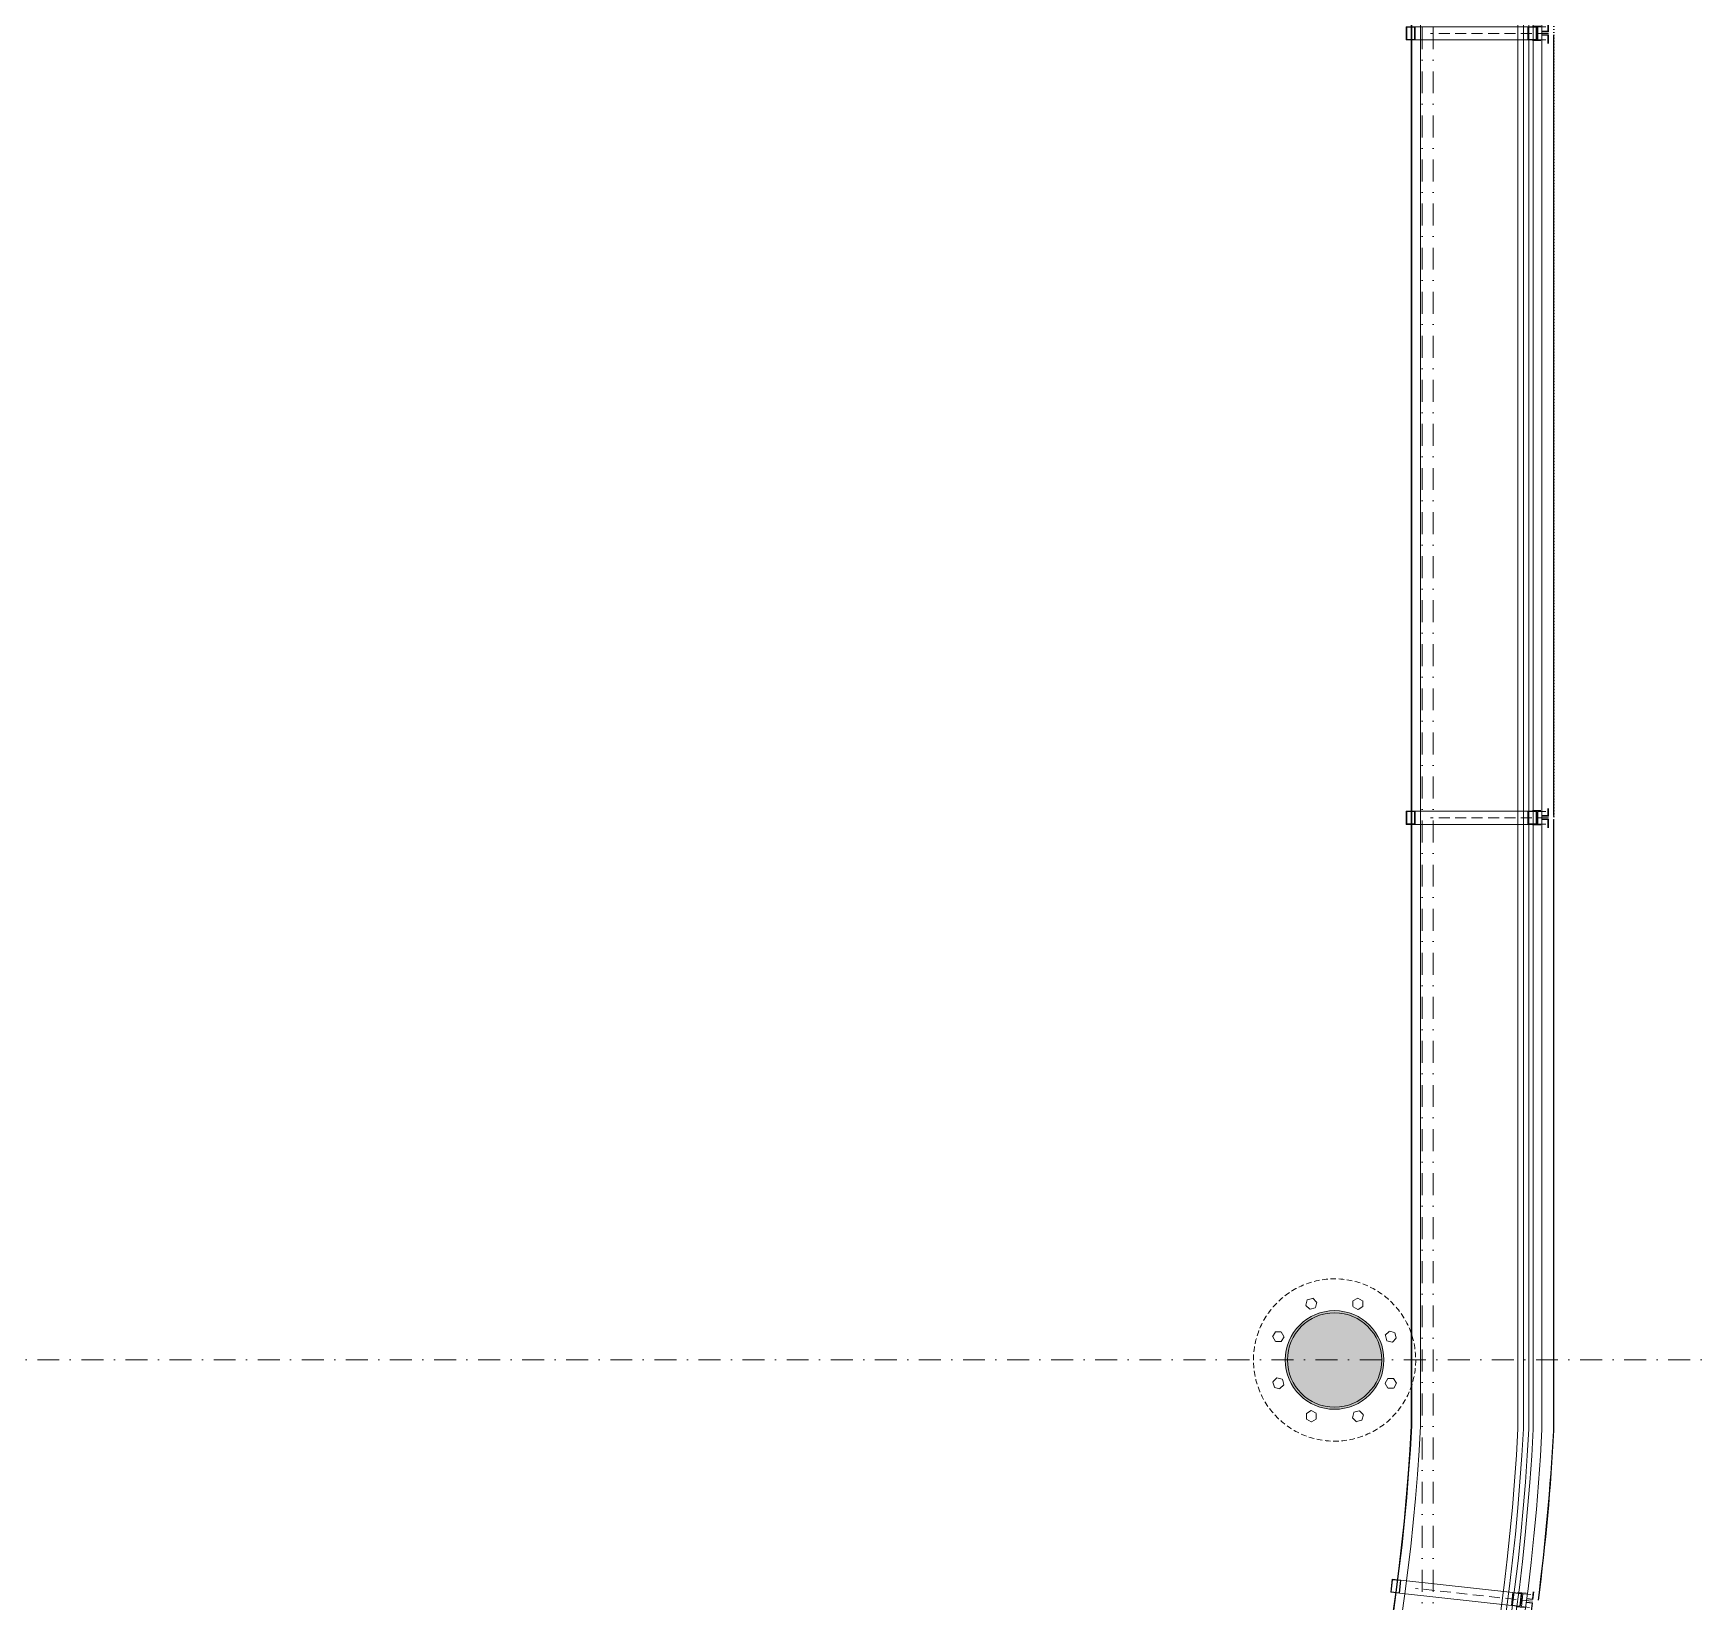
# Model space of a CAD drawing. Extents: x -9059 to 11889, y 0 to 6614.
# Drawn here: x 9221 to 9979, y 1236 to 1952 of the extents above; entities that cross this region are included whole.
import ezdxf

# ---------------------------------------------------------------- set-up
doc = ezdxf.new("R2010")
doc.units = 0
doc.header["$LTSCALE"] = 10
doc.header["$MEASUREMENT"] = 0
for name, pattern in [('DASHDOT', [1, 0.5, -0.25, 0, -0.25]), ('DOT2', [0.125, 0, -0.125]), ('HIDDEN', [0.375, 0.25, -0.125])]:
    doc.linetypes.add(name, pattern=pattern)
doc.layers.get('0').update_dxf_attribs({"color": 9, "lineweight": 9})
for name, color, linetype, lineweight in [('06D', 9, 'Continuous', 9), ('10', 9, 'Continuous', 9), ('12', 9, 'Continuous', 9), ('14', 9, 'Continuous', 9), ('20', 9, 'DOT2', 9), ('24', 9, 'DASHDOT', 9), ('33', 9, 'BATTING', 9)]:
    doc.layers.add(name, color=color, linetype=linetype, lineweight=lineweight)
doc.linetypes.add('BATTING', pattern='A,0.0001,-0.1,[134,ltypeshp.shx,S=0.1,R=0,X=-0.1,Y=0],-0.2,[134,ltypeshp.shx,S=0.1,R=180,X=0.1,Y=0],-0.1', length=0.4001)

# ---------------------------------------------------------------- blocks, each defined once
blk = doc.blocks.new('p-prs-kolon-02')
h = blk.add_hatch(color=255)
h.dxf.hatch_style = 1
edge = h.paths.add_edge_path()
edge.add_arc((0, 0), 22.5, 0, 360)
for radius in [22.5, 21.5]:
    blk.add_circle((0, 0), radius)
at = {"layer": '20', "linetype": 'HIDDEN'}
for points in [[(-12.46, 27.47), (-9.95, 28.15), (-8.11, 26.31), (-8.78, 23.8), (-11.29, 23.13), (-13.13, 24.97), (-12.46, 27.47)], [(10.62, 28.24), (12.87, 26.94), (12.87, 24.34), (10.62, 23.04), (8.37, 24.34), (8.37, 26.94), (10.62, 28.24)], [(-28.24, 10.62), (-26.94, 12.87), (-24.34, 12.87), (-23.04, 10.62), (-24.34, 8.37), (-26.94, 8.37), (-28.24, 10.62)], [(27.47, 12.46), (28.15, 9.95), (26.31, 8.11), (23.8, 8.78), (23.13, 11.29), (24.97, 13.13), (27.47, 12.46)], [(-27.47, -12.46), (-28.15, -9.95), (-26.31, -8.11), (-23.8, -8.78), (-23.13, -11.29), (-24.97, -13.13), (-27.47, -12.46)], [(28.24, -10.62), (26.94, -12.87), (24.34, -12.87), (23.04, -10.62), (24.34, -8.37), (26.94, -8.37), (28.24, -10.62)], [(-10.62, -28.24), (-12.87, -26.94), (-12.87, -24.34), (-10.62, -23.04), (-8.37, -24.34), (-8.37, -26.94), (-10.62, -28.24)], [(12.46, -27.47), (9.95, -28.15), (8.11, -26.31), (8.78, -23.8), (11.29, -23.13), (13.13, -24.97), (12.46, -27.47)]]:
    blk.add_lwpolyline(points, dxfattribs=at)
blk.add_circle((0, 0), 37, dxfattribs=at)
blk = doc.blocks.new('PR')
at = {"layer": '10'}
blk.add_hatch(color=256, dxfattribs=at).paths.add_polyline_path([(9909.65, 1968.77), (9910.11, 1968.77), (9910.11, 1971.28), (9909.65, 1971.28)])
at = {"layer": '06D'}
for points in [[(9905.64, 1973.37), (9854.26, 1973.37)], [(9905.64, 1967.37), (9854.26, 1967.37)]]:
    blk.add_lwpolyline(points, dxfattribs=at)
at = {"layer": '10'}
for points in [[(9854.26, 1973.37), (9850.26, 1973.37), (9850.26, 1967.37), (9854.26, 1967.37), (9854.26, 1973.37)], [(9854.26, 1973.37), (9850.26, 1973.37), (9850.26, 1967.37), (9854.26, 1967.37), (9854.26, 1973.37)], [(9909.64, 1973.37), (9905.64, 1973.37), (9905.64, 1967.37), (9909.64, 1967.37), (9909.64, 1973.37)], [(9909.64, 1973.37), (9905.64, 1973.37), (9905.64, 1967.37), (9909.64, 1967.37), (9909.64, 1973.37)], [(9907.82, 1967.1), (9909.75, 1967.1), (9909.75, 1973.65), (9911.66, 1973.65)], [(9911.66, 1967.1), (9909.75, 1967.1), (9909.75, 1973.65), (9907.82, 1973.65)], [(9913.88, 1973.3), (9910.22, 1973.3), (9910.22, 1967.44), (9913.88, 1967.44)], [(9913.88, 1967.44), (9910.22, 1967.44), (9910.22, 1973.3), (9913.88, 1973.3)], [(9914.86, 1974.66), (9914.86, 1971.33), (9912.31, 1971.33), (9912.31, 1971.13), (9915.06, 1971.13), (9915.06, 1974.66)], [(9915.06, 1965.77), (9915.06, 1969.72), (9912.31, 1969.72), (9912.31, 1969.52), (9914.86, 1969.52), (9914.86, 1965.77)]]:
    blk.add_lwpolyline(points, dxfattribs=at)
for points in [[(9854.06, 1973.17), (9850.46, 1973.17), (9850.46, 1967.57), (9854.06, 1967.57)], [(9854.06, 1973.17), (9850.46, 1973.17), (9850.46, 1967.57), (9854.06, 1967.57)], [(9909.44, 1973.17), (9905.84, 1973.17), (9905.84, 1967.57), (9909.44, 1967.57)], [(9909.44, 1973.17), (9905.84, 1973.17), (9905.84, 1967.57), (9909.44, 1967.57)], [(9909.65, 1968.77), (9910.11, 1968.77), (9910.11, 1971.28), (9909.65, 1971.28)]]:
    blk.add_lwpolyline(points, close=True, dxfattribs=at)
at = {"layer": '20', "linetype": 'HIDDEN', "ltscale": 2}
blk.add_lwpolyline([(9915.06, 1970.37), (9861.26, 1970.37)], dxfattribs=at)

msp = doc.modelspace()

# ---------------------------------------------------------------- linework, layer by layer
at = {"layer": '06D'}
for p, q in [((9853.74, 1316.71), (9853.74, 2303.68)), ((9905.12, 1315.16), (9905.12, 2302.74)), ((9909.12, 1315.13), (9909.12, 2302.74))]:
    msp.add_line(p, q, dxfattribs=at)
for points in [[(8939.95, 626.78), (8940.03, 354.1, 0.386543), (9909.12, 1315.13)], [(8943.95, 626.78), (8944.03, 358.29, 0.385304), (9905.12, 1315.16)], [(8995.33, 632.77), (8995.4, 413.7, 0.368839), (9853.73, 1316.5, 0.368839)]]:
    msp.add_lwpolyline(points, format="xyb", dxfattribs=at)
at = {"layer": '10'}
msp.add_line((9849.54, 1316.72), (9849.54, 2309.98), dxfattribs=at)
at = {"layer": '10', "linetype": 'Continuous'}
msp.add_line((9849.74, 1316.71), (9849.74, 2309.98), dxfattribs=at)
at = {"layer": '10'}
for points in [[(9914.34, 1595), (9914.34, 1872.94), (9914.34, 1950.92)], [(9914.34, 1595), (9914.34, 1950.92)], [(9914.54, 1951.12), (9914.54, 1872.94), (9914.54, 1594.8)], [(9914.54, 1594.8), (9914.54, 1951.12)], [(9914.31, 1314.37), (9914.34, 1593.18)], [(9914.52, 1314.57), (9914.54, 1593.38)]]:
    msp.add_lwpolyline(points, dxfattribs=at)
at = {"layer": '10', "linetype": 'Continuous'}
for points in [[(8999.33, 632.78), (8999.4, 418.15, 0.367519), (9849.74, 1316.71)], [(9907.31, 1237.18, 0.019006), (9914.31, 1314.37)], [(9907.51, 1237.16, 0.019057), (9914.52, 1314.57)]]:
    msp.add_lwpolyline(points, format="xyb", dxfattribs=at)
at = {"layer": '10'}
msp.add_lwpolyline([(8999.54, 632.98), (8999.6, 418.37, 0.367452), (9849.54, 1316.72)], format="xyb", dxfattribs=at)
at = {"layer": '12'}
for points in [[(8943.95, 626.78), (8944.03, 358.29, 0.385304), (9905.12, 1315.16), (9905.12, 2302.74), (9853.74, 2302.74)], [(8945.95, 626.78), (8946.03, 360.39, 0.384693), (9903.12, 1315.21), (9903.12, 2300.74), (9853.74, 2300.74)]]:
    msp.add_lwpolyline(points, format="xyb", dxfattribs=at)
at = {"layer": '14'}
msp.add_lwpolyline([(8950.95, 626.78), (8951.03, 365.66, 0.383154), (9898.12, 1315.34), (9898.12, 2295.74), (9853.74, 2295.74)], format="xyb", dxfattribs=at)
at = {"layer": '20'}
msp.add_lwpolyline([(9854.54, 2309.98), (9914.54, 2309.98), (9914.54, 1592.7)], dxfattribs=at)
at = {"layer": '24', "ltscale": 2}
for points in [[(9854.54, 2396.73), (9854.54, 204.23), (9754.54, 204.23), (9754.54, 161.7)], [(9859.54, 2396.73), (9859.54, 204.23), (9959.54, 204.23), (9959.54, 161.7)], [(7012.01, 1346.73), (10534.54, 1346.73)]]:
    msp.add_lwpolyline(points, dxfattribs=at)
at = {"layer": '33', "ltscale": 0.25}
msp.add_lwpolyline([(8948.45, 626.78), (8948.53, 363.02, 0.383925), (9900.62, 1315.27), (9900.62, 2298.24), (9853.74, 2298.24)], format="xyb", dxfattribs=at)

# ---------------------------------------------------------------- block references
for p, rotation in [((-3.02, -18.56), 359.9998342627784), ((-3.03, -376.31), 359.9998342627784), ((-166.19, 362.22), 353.7228447461329)]:
    msp.add_blockref('PR', p, dxfattribs=dict(rotation=rotation))
at = {"layer": '10'}
msp.add_blockref('p-prs-kolon-02', (9814.54, 1346.73), dxfattribs=at)

doc.saveas('drawing.dxf')
